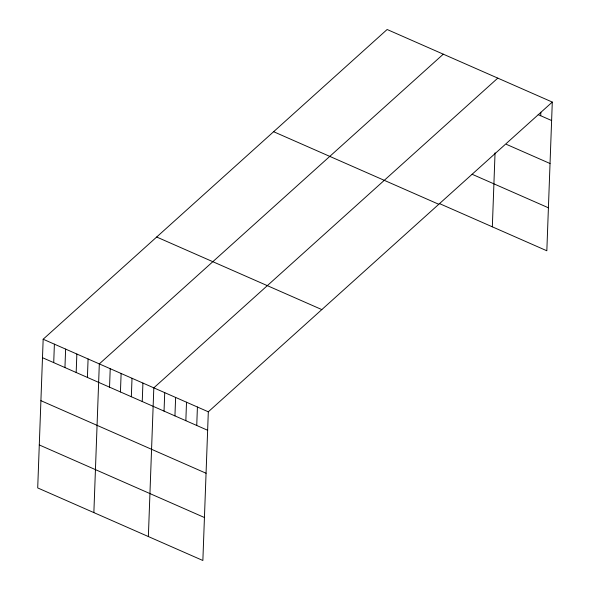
<?xml version="1.0" encoding="UTF-8"?>
<svg xmlns="http://www.w3.org/2000/svg" width="590" height="590" viewBox="0 0 590 590"><rect width="100%" height="100%" fill="white"/><g stroke="black" fill="none" stroke-linecap="round" stroke-linejoin="round"><path stroke-width="0.89" d="M43.166 339.228L37.708 487.93L202.864 560.5L208.314 411.805L552.292 102.07L387.136 29.5L43.166 339.228L208.314 411.805M53.72 362.629L54.391 344.169M64.944 367.563L65.623 349.103M76.176 372.504L76.855 354.037M87.409 377.438L88.087 358.971M93.862 512.599L99.319 363.905L443.289 54.177M109.541 387.158L110.219 368.698M120.441 391.952L121.12 373.485M131.341 396.738L132.02 378.271M142.242 401.532L142.92 383.065M148.363 536.553L153.82 387.851L497.79 78.123M164.042 411.112L164.721 392.645M174.942 415.898L175.621 397.431M185.843 420.692L186.514 402.225M196.743 425.478L197.414 407.012M492.333 226.818L495.047 152.847M540.713 115.751L540.838 112.233M552.292 102.07L546.834 250.772L439.513 203.609M538.198 114.644L551.613 120.537M506.434 144.358L550.035 163.511M472.111 174.264L548.412 207.791M273.627 131.71L438.776 204.28M156.674 237.018L321.83 309.595M42.487 357.695L207.643 430.265M40.909 400.669L206.065 473.246M39.287 444.949L204.442 517.526"/></g></svg>
